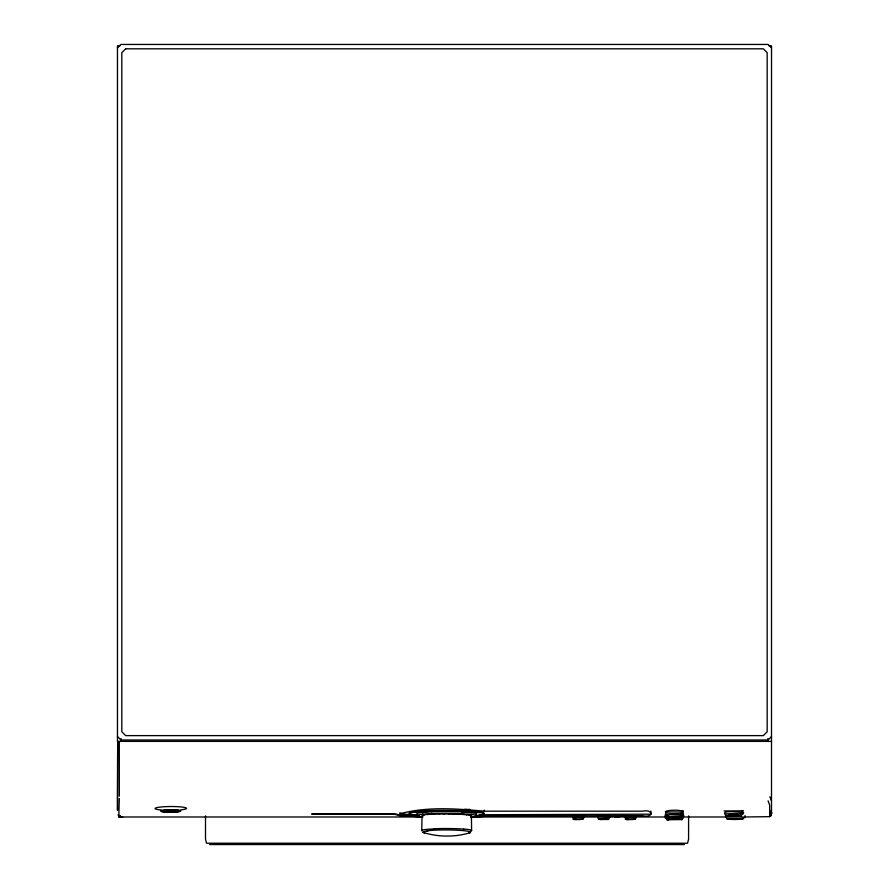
<?xml version="1.0" encoding="UTF-8"?>
<svg xmlns="http://www.w3.org/2000/svg" width="889" height="889" viewBox="0 0 889 889"><rect width="100%" height="100%" fill="white"/><g stroke="black" fill="none" stroke-linecap="round" stroke-linejoin="round"><path stroke-width="1.33" d="M745.149 816.991L769.652 816.647L771.041 815.646L771.508 811.89M771.163 810.246L771.508 813.957L771.508 812.368M771.041 815.646L771.041 814.969M769.652 816.647L769.652 805.023L768.085 800.822M421.73 830.37L422.053 815.713A33.915 2.923 1.3 0 1 422.597 815.28L424.209 814.88M771.508 813.957L771.53 45.85L769.107 45.85M120.037 815.68L119.059 816.991L120.037 815.68L119.059 816.991L422.92 816.991M117.47 47.917L120.937 44.45L768.063 44.45L771.53 47.917M771.53 736.514L768.063 739.981L120.937 739.981L117.47 736.514M470.903 816.446L471.437 816.002A33.871 2.911 -0.6 0 0 470.77 815.557M683.419 811.535C679.941 809.746 668.895 809.746 665.405 811.535M650.892 814.191L482.627 814.735M470.037 809.401L464.769 809.401M682.041 815.313L683.619 815.08M724.057 810.946L743.282 810.846L741.782 810.701M740.637 814.246C742.293 815.335 745.104 812.624 742.682 812.635M469.959 832.749C455.201 837.271 438.033 837.171 423.331 832.482M665.216 815.18L665.95 815.069M665.216 816.691L666.783 816.535M665.95 816.935L665.405 816.38M682.041 816.535L683.619 816.524L682.041 816.98M683.419 818.08L682.041 817.836M478.382 815.269L480.993 814.824M477.093 816.013L481.005 815.357A38.227 3.3 -1 0 0 480.893 812.702L458.324 811.146M615.232 816.924L618.855 816.924M743.282 817.802C752.905 816.78 721.279 816.091 726.357 817.78M665.405 813.268L665.95 813.191C663.55 811.001 688.486 812.024 682.041 813.235M412.574 811.779L428.076 810.646M412.563 812.313L435.21 811.012A37.005 2.311 0.3 0 1 458.346 811.135M617.466 816.891L618.211 816.891M173.966 812.013C179.011 812.579 177.4 810.001 179.4 811.224A9.279 1.122 -0.3 0 0 179.011 810.601L169.277 810.146L173.299 809.99M426.798 814.546L430.254 814.28M730.736 814.313L732.436 814.391C724.502 815.646 742.882 815.635 734.947 814.391L735.381 814.213A4.956 0.722 -0.2 0 1 737.903 815.257A4.956 0.722 -0.2 0 1 730.358 815.446A4.956 0.722 -0.2 0 1 730.669 814.335M422.531 812.357L431.798 811.801M422.497 814.191L431.776 813.635A29.715 2.056 0.3 0 1 461.924 813.791M419.152 816.146L402.773 815.08L399.828 813.824C426.876 806.367 456.446 808.679 484.316 811.179L642.569 811.179C653.548 808.823 653.693 818.425 642.569 815.646L476.971 816.046M479.238 814.902L481.494 814.791M618.377 816.902L615.344 816.991M666.783 817.836L665.216 817.936L665.95 818.113M434.432 814.08L439.133 813.946M434.221 828.737L438.966 828.615M471.87 816.68L487.45 816.246L471.881 816.769M572.027 816.002L584.629 816.002M597.43 816.002L610.043 816.002M624.322 816.002L636.924 816.002M597.641 817.958L610.043 817.513L609.232 817.958M572.827 817.958C570.516 817.035 585.851 817.113 583.829 817.958M625.123 817.958C622.811 817.035 638.158 817.113 636.124 817.958M582.784 819.025C580.806 820.414 561.47 818.647 583.184 819.025L581.373 819.036M608.198 819.025L608.709 819.48L600.686 819.469M635.079 819.025C632.812 820.414 614.055 818.636 635.479 819.025L633.668 819.036M599.275 819.469L601.709 819.469L598.764 819.025L608.587 819.025L606.776 819.036M771.508 741.382L117.47 741.382L117.47 45.85L119.893 45.85M582.928 816.013L584.417 816.002M608.332 816.013L609.832 816.002M635.224 816.013L636.713 816.002M573.872 819.469L576.294 819.469M626.167 819.469L628.59 819.469L626.789 819.469M466.525 809.712L468.281 809.712L464.769 809.557M117.926 814.969L118.637 814.969L119.148 816.658M471.848 816.991L572.038 816.991M584.073 816.991L598.397 816.991M609.221 816.991L624.711 816.991M635.568 816.991L666.083 816.991M682.73 816.991L725.802 816.991M209.671 844.55L684.419 844.55M618.822 816.98L615.232 816.98L616.655 816.891L615.799 816.902M741.737 818.558L743.537 818.602C709.911 817.547 735.781 821.058 743.148 818.58M680.618 819.369L666.439 819.547L682.385 819.547L680.618 819.369L682.274 819.425L681.341 819.38M680.618 818.08L682.274 818.158L666.439 818.336L681.919 818.124M444.167 813.902L449.323 813.935M728.024 819.291L729.825 819.302L727.402 819.28M740.226 813.757L742.037 813.891L725.902 813.835L725.391 815.469L741.648 815.602L741.648 813.835M680.618 816.18L666.439 816.58L682.385 816.58L680.618 816.18L682.274 816.313L681.341 816.213M667.483 819.614L669.15 819.636L666.917 819.602M680.618 813.913L682.274 814.08L666.439 814.413L680.618 814.68L682.385 814.413L681.919 814.002M667.483 818.447L669.15 818.469L666.917 818.413M726.524 815.646L728.324 815.68L725.902 815.602M667.483 816.747L669.15 816.791L666.917 816.702M421.619 816.769L400.372 815.824L394.06 814.202L311.672 814.046L396.216 814.046L402.328 815.769L422.675 816.702M168.777 812.09L168.21 812.079L172.188 811.913L161.876 811.112L173.277 810.001M667.483 814.646L669.15 814.691L666.917 814.591M454.368 814.035L459.08 814.213M416.53 815.013L402.773 814.046L399.828 812.779M465.458 810.857L480.949 812.168A38.238 3.3 -1 0 1 483.438 814.135M461.735 813.802L471.003 814.468M461.724 811.968L474.126 813.068A30.593 2.645 -0.8 0 1 476.093 814.646M683.419 815.124L682.041 815.024L683.619 815.18M463.258 814.468L466.703 814.78M419.008 815.98L412.485 814.969M682.041 810.835L683.419 811.035M724.857 814.146C721.89 809.779 739.348 812.524 743.493 812.446M665.95 815.257L665.216 815.08M120.771 816.658L122.738 816.98L120.426 816.48M464.625 809.479L465.758 809.668M419.308 816.713L422.431 817.258M413.796 814.668L416.408 815.135M121.615 816.991L118.793 816.48L119.326 798.478M469.292 815.146L470.892 815.557M665.405 815.38C668.706 813.468 679.329 813.568 683.619 815.313M769.896 796.755L771.508 801.033M650.892 813.957L650.892 811.057M471.437 816.002L471.592 830.659M119.293 741.382L119.326 796.166M767.896 738.603L767.896 741.382M744.993 815.602L744.993 816.213M739.27 819.269L738.47 819.269M737.203 819.269L736.403 819.269M725.557 815.602L725.557 816.213M688.586 815.88L688.586 839.216L687.541 843.216L206.548 843.216L205.503 839.216L205.503 815.88M484.316 810.146L484.316 811.179M484.316 814.613L484.316 815.646M121.104 738.603L121.104 741.382M412.44 814.969A38.227 3.289 1.7 0 1 412.629 812.313M417.241 814.313A30.57 2.6 1.2 0 1 423.064 812.402M471.203 814.446A30.559 2.634 -0.7 0 1 470.826 817.524M431.665 811.79A29.681 2.067 0.3 0 1 461.958 811.946M419.03 816.713A30.537 2.589 1.2 0 1 423.042 814.235M439.355 814.002A32.96 2.089 0.2 0 1 444.278 813.957M466.436 814.791A33.693 2.778 -0.1 0 1 469.059 815.157M458.913 814.235A33.293 2.511 0.2 0 1 463.069 814.48M449.045 814.068A32.949 2.078 0.4 0 1 453.779 814.168M430.287 814.28A33.282 2.434 0.3 0 1 434.454 814.08M423.886 814.869A33.715 2.878 1.1 0 1 426.409 814.513M463.769 829.081A24.925 2.145 -0.6 0 1 470.803 831.104M438.866 828.592A24.925 1.889 0.2 0 1 463.702 829.104M422.008 830.837A24.925 1.989 0.6 0 1 435.254 828.904M426.742 830.882A23.814 2.289 0.2 0 1 457.824 830.237A23.814 2.289 0.2 0 1 468.647 833.182M424.686 832.926A23.781 1.978 0.8 0 1 427.942 830.971M412.418 814.435A38.238 3.289 1.6 0 1 412.696 811.79M427.698 810.601A37.049 2.423 0.4 0 1 465.68 810.835M174.666 809.901A9.89 1.2 -0.3 0 0 170.944 809.823A9.923 1.2 -0.3 0 0 160.842 811.001A9.923 1.2 -0.3 0 0 169.577 812.235L171.521 812.224A9.923 1.2 -0.3 0 0 180.667 810.946M180.623 810.935A9.89 1.2 -0.3 0 0 178.867 810.301A9.923 1.2 -0.3 0 0 174.689 809.901M161.587 810.023A15.713 1.9 -0.3 0 1 158.909 807.245A15.713 1.9 -0.3 0 1 182.067 807.045A15.713 1.9 -0.3 0 1 180.711 809.857M117.492 801.033L117.492 810.468L117.681 741.382L117.492 801.033M734.258 814.191L734.236 814.88L733.225 814.824L733.247 814.124L734.258 814.191M172.066 810.635L165.698 810.624L169.199 810.968L165.421 811.446L175.022 810.879L172.066 810.635M169.232 810.512L167.71 810.768L169.21 810.535M174.111 810.479L172.944 810.624L174.088 810.501M172.022 811.124L176.344 811.301L170.832 811.301L172.655 810.89L172.022 811.124M125.682 48.806L121.826 52.662L121.826 731.78L125.682 735.625L763.318 735.625L767.174 731.78L767.174 52.662L763.318 48.806L125.682 48.806M169.054 811.135L166.332 811.524L169.054 811.135M618.744 816.991L615.232 816.98L618.744 816.991M735.147 819.191L731.125 819.291L735.147 819.191M682.874 813.191L682.041 813.124L682.874 813.191M170.255 812.179A9.457 1.145 -0.3 0 0 180.2 810.946A9.412 1.145 -0.3 0 0 179.345 810.512A9.457 1.145 -0.3 0 0 176.055 810.057A9.412 1.145 -0.3 0 0 172.766 809.901A9.457 1.145 -0.3 0 0 161.365 810.924A9.457 1.145 -0.3 0 0 170.255 812.179"/></g></svg>
